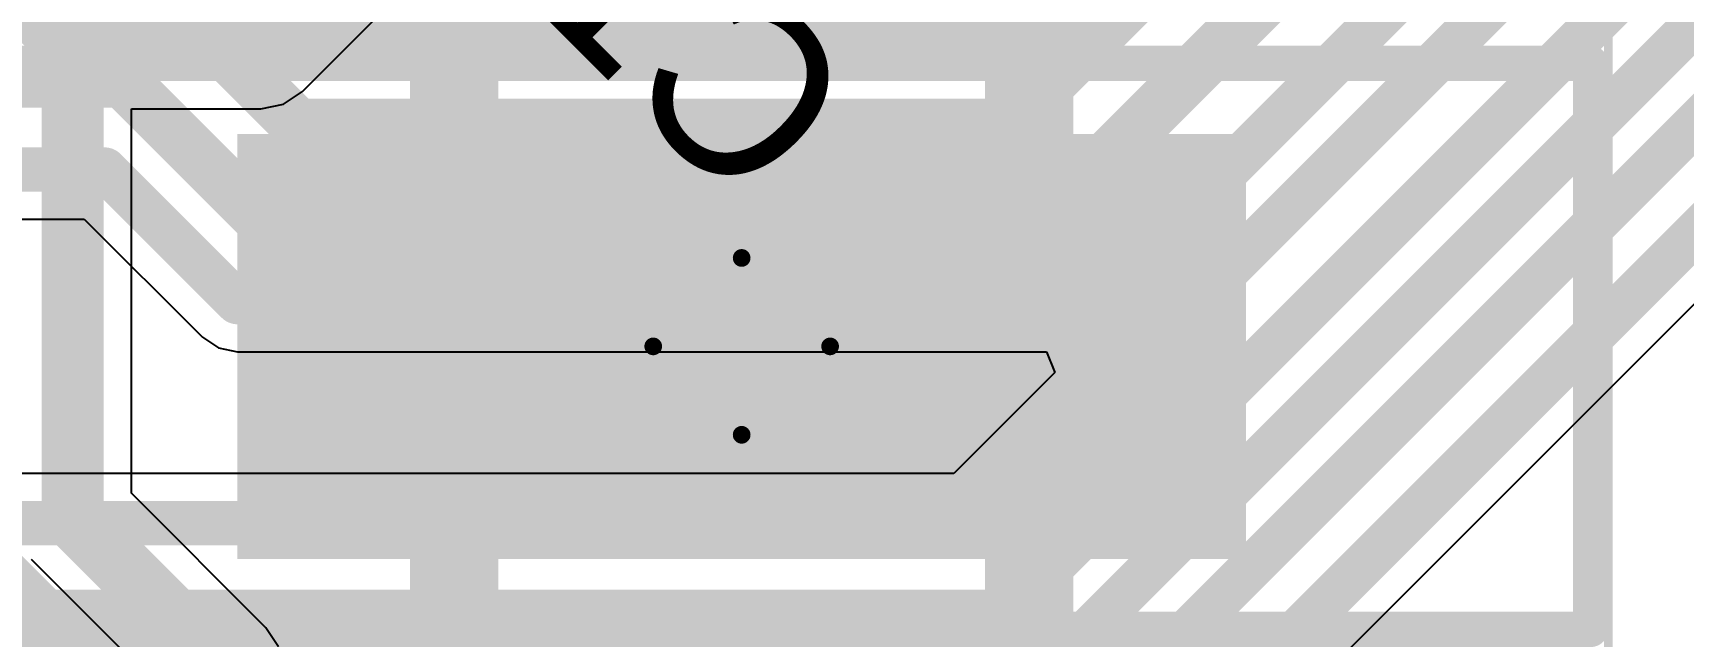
# Model space of a CAD drawing. Header units: millimetres. Extents: x 118 to 288, y 159 to 220.
# Drawn here: x 186.99 to 196.32, y 193.64 to 197.05 of the extents above; entities that cross this region are included whole.
import ezdxf

# ---------------------------------------------------------------- set-up
doc = ezdxf.new("R2010")
doc.units = ezdxf.units.MM
for name, color, linetype in [('BottomLayer', 5, 'Continuous'), ('BottomOverlay', 54, 'Continuous'), ('Mechanical15', 56, 'Continuous'), ('TopLayer', 1, 'Continuous'), ('TopOverlay', 2, 'Continuous'), ('TopPaste', 8, 'Continuous'), ('TopSolder', 216, 'Continuous')]:
    doc.layers.add(name, color=color, linetype=linetype)

# ---------------------------------------------------------------- blocks, each defined once
blk = doc.blocks.new('HTSSOP28_99')
at = {"layer": 'Mechanical15'}
for points, const_width in [([(2.54e-06, 0.499999), (2.54e-06, -0.50000154)], 0.0999998), ([(-0.49999646, 0), (0.50000408, 0)], 0.0999998), ([(-3.94999718, -4.90000036), (3.95000226, -4.90000036)], 0.0499999)]:
    blk.add_lwpolyline(points, dxfattribs=dict(at, const_width=const_width))
at = {"layer": 'Mechanical15', "const_width": 0.0499999}
for points in [[(-0.02499614, 0.499999, 1), (0.02500122, 0.499999, 1)], [(-0.5249951399999999, 0, 1), (-0.47499778, 0, 1)], [(0.4750054, 0, 1), (0.52500276, 0, 1)], [(-0.02499614, -0.50000154, 1), (0.02500122, -0.50000154, 1)]]:
    blk.add_lwpolyline(points, format="xyb", close=True, dxfattribs=at)
at = {"layer": 'TopLayer'}
blk.add_solid([(-1.10000034, -2.74999958), (1.10000034, -2.74999958), (-1.10000034, 2.74999958), (1.10000034, 2.74999958)], dxfattribs=at)
at = {"layer": 'TopOverlay', "const_width": 0.1999996}
for points in [[(-0.8999982, 4.80000056), (-1.5999968, 4.10000196)], [(-1.5999968, 4.80000056), (-1.5999968, -4.80000056)], [(-0.6999985999999999, 4.799998019999999), (-1.5999968, 3.89999982)], [(1.60000442, 4.80000056), (1.60000442, -4.80000056)], [(-1.5999968, -4.80000056), (1.60000442, -4.80000056)]]:
    blk.add_lwpolyline(points, dxfattribs=at)
at = {"layer": 'TopOverlay', "const_width": 0.0999998}
for points in [[(-1.6499967, 4.10000196, 1), (-1.5499969, 4.10000196, 1)], [(-1.6499967, 3.89999982, 1), (-1.5499969, 3.89999982, 1)], [(-1.6499967, -4.80000056, 1), (-1.5499969, -4.80000056, 1)], [(-1.6499967, -4.80000056, 1), (-1.5499969, -4.80000056, 1)], [(1.55000452, -4.80000056, 1), (1.65000432, -4.80000056, 1)], [(1.55000452, -4.80000056, 1), (1.65000432, -4.80000056, 1)]]:
    blk.add_lwpolyline(points, format="xyb", close=True, dxfattribs=at)
at = {"layer": 'TopPaste'}
blk.add_solid([(-1.10000034, -2.74999958), (1.10000034, -2.74999958), (-1.10000034, 2.74999958), (1.10000034, 2.74999958)], dxfattribs=at)
at = {"layer": 'TopSolder'}
blk.add_solid([(-1.20160034, -2.85159958), (1.20160034, -2.85159958), (-1.20160034, 2.85159958), (1.20160034, 2.85159958)], dxfattribs=at)

msp = doc.modelspace()

# ---------------------------------------------------------------- linework, layer by layer
at = {"layer": 'BottomLayer'}
for p, q in [((188.9482632, 188.07673586), (199.46614412, 198.59461678)), ((186.67035564, 195.9946169), (187.28282076, 195.9946169)), ((187.28282076, 195.9946169), (187.95070106, 195.3267366)), ((187.95070106, 195.3267366), (188.04166354, 195.26595694)), ((188.04166354, 195.26595694), (188.1489633, 195.24461332)), ((188.1489633, 195.24461332), (192.72283782, 195.24461332)), ((192.72283782, 195.24461332), (192.77144072, 195.12728056)), ((192.77144072, 195.12728056), (192.19954702, 194.55538686)), ((192.19954702, 194.55538686), (186.91680676, 194.55538686))]:
    msp.add_line(p, q, dxfattribs=at)
for points, const_width in [([(192.2221835, 196.99718284), (198.24999974, 203.02499908)], 0.2999994), ([(192.50000108, 196.52499938), (198.50000178, 202.52500008)], 0.2999994), ([(192.75000312, 196.02500038), (198.75000128, 202.02499854)], 0.2999994), ([(193.00000008, 195.52499884), (198.50000178, 201.02500054)], 0.2499995), ([(192.31568598, 194.27500134), (198.56568364, 200.524999)], 0.2499995), ([(192.50000362, 193.77500234), (198.79999864, 200.07499736)], 0.2499995), ([(188.49068474, 189.20000006), (198.96568284, 199.67499816)], 0.2499995), ([(188.63136772, 188.77499964), (199.13136704, 199.27499896)], 0.2499995), ([(188.75000096, 188.2749981), (199.35000516, 198.8750023)], 0.2499995), ([(187.87573296, 197.77500196), (188.65355208, 196.99718284)], 0.2999994), ([(187.73934004, 197.27500042), (188.48934108, 196.52499938)], 0.2999994), ([(188.65355208, 196.99718284), (192.2221835, 196.99718284)], 0.2999994), ([(185.79999924, 196.77500142), (187.50000092, 196.77500142)], 0.2999994), ([(187.50000092, 196.77500142), (188.25000196, 196.02500038)], 0.2999994), ([(188.48934108, 196.52499938), (192.50000108, 196.52499938)], 0.2999994), ([(185.79999924, 196.27500242), (187.39895972, 196.27500242)], 0.2499995), ([(187.39895972, 196.27500242), (188.1489633, 195.52499884)], 0.2499995), ([(188.25000196, 196.02500038), (192.75000312, 196.02500038)], 0.2999994), ([(188.1489633, 195.52499884), (193.00000008, 195.52499884)], 0.2499995), ([(185.79999924, 194.27500134), (192.31568598, 194.27500134)], 0.2499995), ([(185.79999924, 193.77500234), (192.50000362, 193.77500234)], 0.2499995)]:
    msp.add_lwpolyline(points, dxfattribs=dict(at, const_width=const_width))
for points, const_width in [([(188.5785535, 196.99718284, 1), (188.72855066, 196.99718284, 1)], 0.1499997), ([(188.5785535, 196.99718284, 1), (188.72855066, 196.99718284, 1)], 0.1499997), ([(192.14718492, 196.99718284, 1), (192.29718208, 196.99718284, 1)], 0.1499997), ([(192.14718492, 196.99718284, 1), (192.29718208, 196.99718284, 1)], 0.1499997), ([(187.42500234, 196.77500142, 1), (187.5749995, 196.77500142, 1)], 0.1499997), ([(187.42500234, 196.77500142, 1), (187.5749995, 196.77500142, 1)], 0.1499997), ([(188.4143425, 196.52499938, 1), (188.56433966, 196.52499938, 1)], 0.1499997), ([(188.4143425, 196.52499938, 1), (188.56433966, 196.52499938, 1)], 0.1499997), ([(192.4250025, 196.52499938, 1), (192.57499966, 196.52499938, 1)], 0.1499997), ([(192.4250025, 196.52499938, 1), (192.57499966, 196.52499938, 1)], 0.1499997), ([(187.33646048, 196.27500242, 1), (187.46145896, 196.27500242, 1)], 0.12499848), ([(187.33646048, 196.27500242, 1), (187.46145896, 196.27500242, 1)], 0.12499848), ([(188.17500338, 196.02500038, 1), (188.32500054, 196.02500038, 1)], 0.1499997), ([(188.17500338, 196.02500038, 1), (188.32500054, 196.02500038, 1)], 0.1499997), ([(192.67500454, 196.02500038, 1), (192.8250017, 196.02500038, 1)], 0.1499997), ([(192.67500454, 196.02500038, 1), (192.8250017, 196.02500038, 1)], 0.1499997), ([(188.08646406, 195.52499884, 1), (188.21146254, 195.52499884, 1)], 0.12499848), ([(188.08646406, 195.52499884, 1), (188.21146254, 195.52499884, 1)], 0.12499848), ([(192.93750084, 195.52499884, 1), (193.06249932, 195.52499884, 1)], 0.12499848), ([(192.93750084, 195.52499884, 1), (193.06249932, 195.52499884, 1)], 0.12499848), ([(192.25318674, 194.27500134, 1), (192.37818522, 194.27500134, 1)], 0.12499848), ([(192.25318674, 194.27500134, 1), (192.37818522, 194.27500134, 1)], 0.12499848), ([(192.43750438, 193.77500234, 1), (192.56250286, 193.77500234, 1)], 0.12499848), ([(192.43750438, 193.77500234, 1), (192.56250286, 193.77500234, 1)], 0.12499848)]:
    msp.add_lwpolyline(points, format="xyb", close=True, dxfattribs=dict(at, const_width=const_width))
at = {"layer": 'TopLayer'}
for p, q in [((188.51641494, 196.71569242), (188.9593122, 197.15858714)), ((188.40891452, 196.64386122), (188.51641494, 196.71569242)), ((187.54926168, 194.44435838), (187.54926168, 196.61863648)), ((187.54926168, 196.61863648), (188.28210502, 196.61863648)), ((188.28210502, 196.61863648), (188.40891452, 196.64386122)), ((188.30930842, 193.68431164), (187.54926168, 194.44435838)), ((186.9835859, 194.07279448), (187.74363264, 193.31274774)), ((188.38113962, 193.57681122), (188.30930842, 193.68431164))]:
    msp.add_line(p, q, dxfattribs=at)
for points, const_width in [([(189.37500098, 195.40000036), (189.37500098, 198.12500126)], 0.499999), ([(192.62499956, 195.27500188), (192.62499956, 198.12500126)], 0.499999), ([(186.7750011, 197.39289706), (187.21789582, 196.95000234)], 0.3499993), ([(188.28210502, 196.95000234), (188.72499974, 197.39289706)], 0.3499993), ([(187.21789582, 196.95000234), (188.28210502, 196.95000234)], 0.3499993), ([(187.21789582, 194.3071044), (187.21789582, 196.95000234)], 0.3499993), ([(189.37500098, 195.40000036), (189.500002, 195.27499934)], 0.499999), ([(189.00000046, 195.27499934), (189.500002, 195.27499934)], 0.499999), ([(189.37499844, 194.57499566), (190.07500212, 195.27499934)], 0.499999), ([(189.500002, 195.27499934), (190.07500212, 195.27499934)], 0.499999), ([(190.07500212, 195.27499934), (191.00000154, 195.27499934)], 0.499999), ([(191.00000154, 195.27499934), (192.6250021, 195.27499934)], 0.499999), ([(192.62499956, 195.27500188), (192.6250021, 195.27499934)], 0.499999), ([(192.6250021, 192.4250025), (192.6250021, 195.27499934)], 0.499999), ([(189.37499844, 194.57499566), (189.37499844, 195.14999578)], 0.499999), ([(189.22500128, 194.4249985), (189.37499844, 194.57499566)], 0.499999), ([(189.37499844, 192.4250025), (189.37499844, 194.57499566)], 0.499999), ([(186.50000038, 194.2749988), (187.4249998, 193.34999938)], 0.3499993), ([(187.21789582, 194.3071044), (188.0749985, 193.45000172)], 0.3499993)]:
    msp.add_lwpolyline(points, dxfattribs=dict(at, const_width=const_width))
for points, const_width in [([(187.13039536, 196.95000234, 1), (187.30539628, 196.95000234, 1)], 0.17499838), ([(187.13039536, 196.95000234, 1), (187.30539628, 196.95000234, 1)], 0.17499838), ([(187.13039536, 196.95000234, 1), (187.30539628, 196.95000234, 1)], 0.17499838), ([(188.19460456, 196.95000234, 1), (188.36960548, 196.95000234, 1)], 0.17499838), ([(188.19460456, 196.95000234, 1), (188.36960548, 196.95000234, 1)], 0.17499838), ([(189.2500025, 195.40000036, 1), (189.49999946, 195.40000036, 1)], 0.2499995), ([(189.2500025, 195.40000036, 1), (189.49999946, 195.40000036, 1)], 0.2499995), ([(188.87500198, 195.27499934, 1), (189.12499894, 195.27499934, 1)], 0.2499995), ([(189.37500352, 195.27499934, 1), (189.62500048, 195.27499934, 1)], 0.2499995), ([(189.37500352, 195.27499934, 1), (189.62500048, 195.27499934, 1)], 0.2499995), ([(189.37500352, 195.27499934, 1), (189.62500048, 195.27499934, 1)], 0.2499995), ([(189.95000364, 195.27499934, 1), (190.2000006, 195.27499934, 1)], 0.2499995), ([(189.95000364, 195.27499934, 1), (190.2000006, 195.27499934, 1)], 0.2499995), ([(189.95000364, 195.27499934, 1), (190.2000006, 195.27499934, 1)], 0.2499995), ([(190.87500306, 195.27499934, 1), (191.12500002, 195.27499934, 1)], 0.2499995), ([(190.87500306, 195.27499934, 1), (191.12500002, 195.27499934, 1)], 0.2499995), ([(192.50000108, 195.27500188, 1), (192.74999804, 195.27500188, 1)], 0.2499995), ([(192.50000108, 195.27500188, 1), (192.74999804, 195.27500188, 1)], 0.2499995), ([(192.50000362, 195.27499934, 1), (192.75000058, 195.27499934, 1)], 0.2499995), ([(192.50000362, 195.27499934, 1), (192.75000058, 195.27499934, 1)], 0.2499995), ([(192.50000362, 195.27499934, 1), (192.75000058, 195.27499934, 1)], 0.2499995), ([(189.24999996, 195.14999578, 1), (189.49999692, 195.14999578, 1)], 0.2499995), ([(189.24999996, 194.57499566, 1), (189.49999692, 194.57499566, 1)], 0.2499995), ([(189.24999996, 194.57499566, 1), (189.49999692, 194.57499566, 1)], 0.2499995), ([(189.24999996, 194.57499566, 1), (189.49999692, 194.57499566, 1)], 0.2499995), ([(189.24999996, 194.57499566, 1), (189.49999692, 194.57499566, 1)], 0.2499995), ([(189.1000028, 194.4249985, 1), (189.34999976, 194.4249985, 1)], 0.2499995), ([(187.13039536, 194.3071044, 1), (187.30539628, 194.3071044, 1)], 0.17499838), ([(187.13039536, 194.3071044, 1), (187.30539628, 194.3071044, 1)], 0.17499838)]:
    msp.add_lwpolyline(points, format="xyb", close=True, dxfattribs=dict(at, const_width=const_width))

# ---------------------------------------------------------------- block references
at = {"rotation": 90}
msp.add_blockref('HTSSOP28_99', (191.00000154, 195.27499934), dxfattribs=at)

# ---------------------------------------------------------------- texts
at = {"layer": 'BottomOverlay', "text_generation_flag": 2}
msp.add_text('C12', height=1.00000054, rotation=315, dxfattribs=at).set_placement((191.00000154, 196.02500038))

doc.saveas('drawing.dxf')
